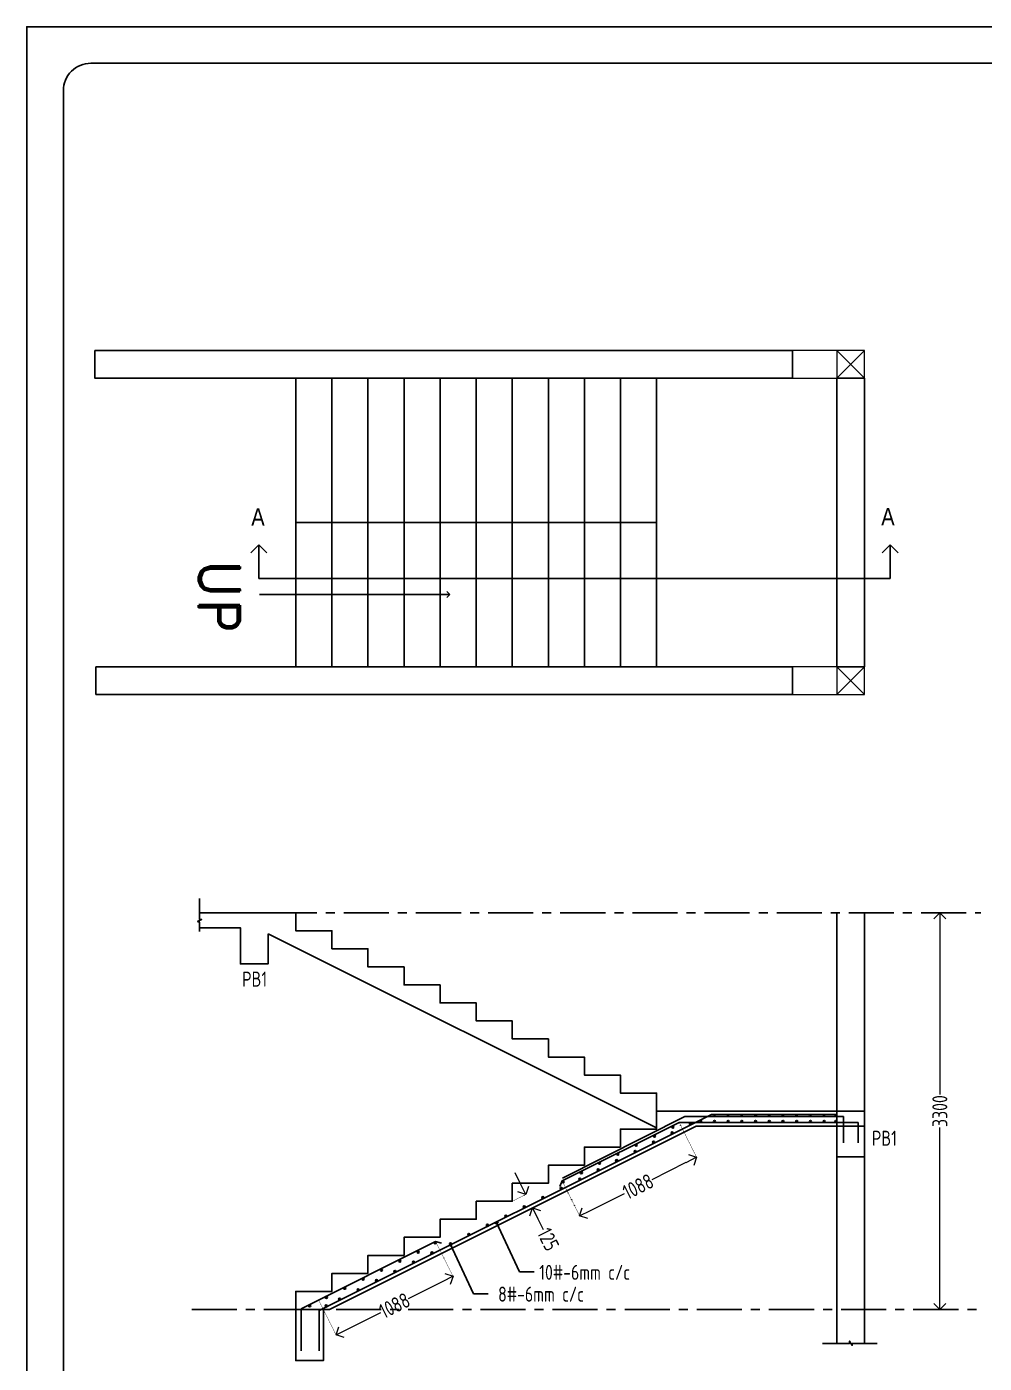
# Model space of a CAD drawing. Header units: inches. Extents: x -605 to 2991212, y -2872845 to 0.
# Drawn here: x 2668625 to 2700475, y -2108598 to -2064120 of the extents above; entities that cross this region are included whole.
import ezdxf

# ---------------------------------------------------------------- set-up
doc = ezdxf.new("R2010")
doc.units = ezdxf.units.IN
doc.header["$LTSCALE"] = 600
doc.header["$MEASUREMENT"] = 0
doc.linetypes.add('CENTERX2', pattern=[4, 2.5, -0.5, 0.5, -0.5])
doc.linetypes.add('DOT2', pattern=[0.125, 0, -0.125])
doc.layers.add('RC BEAM', color=130, linetype='Continuous')
doc.layers.add('SnT-DIMENSION', color=7, linetype='Continuous')
for name, color, linetype, lineweight in [('rDIMension', 1, 'Continuous', 18), ('rRCC 1', 3, 'Continuous', 25), ('rRCC 2', 40, 'Continuous', 15), ('rREINF 1', 1, 'Continuous', 25), ('rREINF 2', 4, 'Continuous', 25), ('rSHEET', 2, 'Continuous', 30), ('TEXT 1', 1, 'Continuous', 0)]:
    doc.layers.add(name, color=color, linetype=linetype, lineweight=lineweight)
doc.styles.add('DIM', font='geniso.shx', dxfattribs={"width": 0.85})
doc.styles.add('MtXpl_Arial_Narrow_1', font='ARIALN.TTF')
doc.styles.add('ROMAND', font='romand.shx')
doc.dimstyles.new('ST-100', dxfattribs={"dimscale": 100, "dimtxt": 2.5, "dimasz": 2, "dimexe": 0.18, "dimexo": 0.0625, "dimgap": 0.2, "dimtad": 0, "dimdec": 0, "dimzin": 0, "dimdsep": 46, "dimtxsty": 'DIM', "dimblk": 'OPEN90', "dimcen": 0.09, "dimclrd": 256, "dimclrt": 7, "dimadec": 0, "dimazin": 0, "dimtfac": 1, "dimtdec": 0, "dimtofl": 0, "dimtmove": 0, "dimatfit": 3, "dimldrblk": 'OPEN90', "dimfxl": 1, "dimtolj": 1, "dimtzin": 0, "dimlwd": -1, "dimarcsym": 0})
doc.dimstyles.new('ST-150', dxfattribs={"dimscale": 75, "dimtxt": 3, "dimasz": 2, "dimexe": 0.18, "dimexo": 0.0625, "dimgap": 0.2, "dimtad": 0, "dimdec": 0, "dimlfac": 2, "dimzin": 0, "dimdsep": 46, "dimtxsty": 'DIM', "dimblk": 'OPEN90', "dimcen": 0.09, "dimclrd": 256, "dimclrt": 7, "dimadec": 0, "dimazin": 0, "dimtfac": 1, "dimtdec": 0, "dimtofl": 0, "dimtmove": 0, "dimatfit": 3, "dimldrblk": 'OPEN90', "dimfxl": 1, "dimtolj": 1, "dimtzin": 0, "dimlwd": -1, "dimarcsym": 0})
doc.dimstyles.new('ST-25', dxfattribs={"dimscale": 100, "dimtxt": 2.5, "dimasz": 2, "dimexe": 0.18, "dimexo": 0.0625, "dimgap": 0.2, "dimtad": 0, "dimdec": 0, "dimlfac": 0.25, "dimzin": 0, "dimdsep": 46, "dimtxsty": 'DIM', "dimblk": 'OPEN90', "dimcen": 0.09, "dimclrd": 256, "dimclrt": 7, "dimadec": 0, "dimazin": 0, "dimtfac": 1, "dimtdec": 0, "dimtofl": 0, "dimtmove": 0, "dimatfit": 3, "dimldrblk": 'OPEN90', "dimfxl": 1, "dimtolj": 1, "dimtzin": 0, "dimlwd": -1, "dimarcsym": 0})

# ---------------------------------------------------------------- blocks, each defined once
blk = doc.blocks.new('_Open90')
at = {"color": 0, "linetype": 'ByBlock', "lineweight": -2}
for p, q in [((0, 0), (-1, 0)), ((-0.5, 0.5), (0, 0)), ((0, 0), (-0.5, -0.5))]:
    blk.add_line(p, q, dxfattribs=at)
blk = doc.blocks.new('*D159')
at = {"layer": 'Defpoints', "color": 0, "linetype": 'ByBlock', "ltscale": 0.1, "transparency": 16777216}
for p in [(2699055, -2093606), (2698997, -2106806), (2699055, -2106806)]:
    blk.add_point(p, dxfattribs=at)
at = {"layer": 'rDIMension', "color": 0, "linetype": 'DOT2', "lineweight": -2, "ltscale": 0.1, "transparency": 16777216}
for p, q in [((2699049, -2093606), (2698979, -2093606)), ((2699049, -2106806), (2698979, -2106806))]:
    blk.add_line(p, q, dxfattribs=at)
at = {"layer": 'rDIMension', "linetype": 'ByBlock', "ltscale": 0.1, "transparency": 16777216}
for p, q in [((2698997, -2094006), (2698997, -2099654)), ((2698997, -2106406), (2698997, -2100757))]:
    blk.add_line(p, q, dxfattribs=at)
at = {"layer": 'rDIMension', "linetype": 'ByBlock', "ltscale": 0.1, "transparency": 16777216, "xscale": 400, "yscale": 400, "zscale": 400}
for p, rotation in [((2698997, -2093606), 90), ((2698997, -2106806), 270)]:
    blk.add_blockref('_Open90', p, dxfattribs=dict(at, rotation=rotation))
at = {"layer": 'rDIMension', "color": 7, "linetype": 'ByBlock', "ltscale": 0.1, "transparency": 16777216, "insert": (2698997, -2100206), "char_height": 500, "attachment_point": 5, "rotation": 90, "style": 'DIM'}
blk.add_mtext('\\A1;3300', dxfattribs=at)
blk = doc.blocks.new('*D160')
at = {"layer": 'Defpoints', "color": 0, "linetype": 'ByBlock', "ltscale": 0.1, "transparency": 16777216}
for p in [(2684775, -2103206), (2684999, -2103653), (2685449, -2103428)]:
    blk.add_point(p, dxfattribs=at)
at = {"layer": 'rDIMension', "linetype": 'ByBlock', "ltscale": 0.1, "transparency": 16777216}
for p, q in [((2685047, -2102623), (2684868, -2102265)), ((2685628, -2103786), (2685807, -2104143))]:
    blk.add_line(p, q, dxfattribs=at)
at = {"layer": 'rDIMension', "color": 0, "linetype": 'DOT2', "lineweight": -2, "ltscale": 0.1, "transparency": 16777216}
for p, q in [((2684781, -2103203), (2685242, -2102972)), ((2685004, -2103650), (2685465, -2103420))]:
    blk.add_line(p, q, dxfattribs=at)
at = {"layer": 'rDIMension', "linetype": 'ByBlock', "ltscale": 0.1, "transparency": 16777216, "xscale": 400, "yscale": 400, "zscale": 400}
for p, rotation in [((2685225, -2102981), 296.5650511768871), ((2685449, -2103428), 116.5650511768871)]:
    blk.add_blockref('_Open90', p, dxfattribs=dict(at, rotation=rotation))
at = {"layer": 'rDIMension', "color": 7, "linetype": 'ByBlock', "ltscale": 0.1, "transparency": 16777216, "insert": (2685972, -2104473), "char_height": 500, "attachment_point": 5, "rotation": 296.5651, "style": 'DIM'}
blk.add_mtext('\\A1;125', dxfattribs=at)
blk = doc.blocks.new('*D161')
at = {"layer": 'Defpoints', "color": 0, "linetype": 'ByBlock', "ltscale": 0.1, "transparency": 16777216}
for p in [(2690328, -2100586), (2690906, -2101743), (2686436, -2102532)]:
    blk.add_point(p, dxfattribs=at)
at = {"layer": 'rDIMension', "color": 0, "linetype": 'DOT2', "lineweight": -2, "ltscale": 0.1, "transparency": 16777216}
for p, q in [((2690331, -2100591), (2690914, -2101759)), ((2686439, -2102537), (2687023, -2103705))]:
    blk.add_line(p, q, dxfattribs=at)
at = {"layer": 'rDIMension', "linetype": 'ByBlock', "ltscale": 0.1, "transparency": 16777216}
for p, q in [((2690549, -2101921), (2689415, -2102488)), ((2687372, -2103510), (2688505, -2102943))]:
    blk.add_line(p, q, dxfattribs=at)
at = {"layer": 'rDIMension', "linetype": 'ByBlock', "ltscale": 0.1, "transparency": 16777216, "xscale": 400, "yscale": 400, "zscale": 400}
for p, rotation in [((2690906, -2101743), 26.56505117708896), ((2687015, -2103689), 206.565051177089)]:
    blk.add_blockref('_Open90', p, dxfattribs=dict(at, rotation=rotation))
at = {"layer": 'rDIMension', "color": 7, "linetype": 'ByBlock', "ltscale": 0.1, "transparency": 16777216, "insert": (2688960, -2102716), "char_height": 500, "attachment_point": 5, "rotation": 26.5651, "style": 'DIM'}
blk.add_mtext('\\A1;1088', dxfattribs=at)
blk = doc.blocks.new('*D163')
at = {"layer": 'Defpoints', "color": 0, "linetype": 'ByBlock', "ltscale": 0.1, "transparency": 16777216}
for p in [(2682226, -2104547), (2678334, -2106493), (2678912, -2107650)]:
    blk.add_point(p, dxfattribs=at)
at = {"layer": 'rDIMension', "color": 0, "linetype": 'DOT2', "lineweight": -2, "ltscale": 0.1, "transparency": 16777216}
for p, q in [((2682229, -2104553), (2682812, -2105720)), ((2678337, -2106499), (2678920, -2107666))]:
    blk.add_line(p, q, dxfattribs=at)
at = {"layer": 'rDIMension', "linetype": 'ByBlock', "ltscale": 0.1, "transparency": 16777216}
for p, q in [((2682446, -2105883), (2681313, -2106450)), ((2679270, -2107471), (2680403, -2106905))]:
    blk.add_line(p, q, dxfattribs=at)
at = {"layer": 'rDIMension', "linetype": 'ByBlock', "ltscale": 0.1, "transparency": 16777216, "xscale": 400, "yscale": 400, "zscale": 400}
for p, rotation in [((2682804, -2105704), 26.56505117704509), ((2678912, -2107650), 206.565051177045)]:
    blk.add_blockref('_Open90', p, dxfattribs=dict(at, rotation=rotation))
at = {"layer": 'rDIMension', "color": 7, "linetype": 'ByBlock', "ltscale": 0.1, "transparency": 16777216, "insert": (2680858, -2106677), "char_height": 500, "attachment_point": 5, "rotation": 26.5651, "style": 'DIM'}
blk.add_mtext('\\A1;1088', dxfattribs=at)

msp = doc.modelspace()

# ---------------------------------------------------------------- hatches: boundary and pattern name
at = {"layer": 'rREINF 2'}
h = msp.add_hatch(color=256, dxfattribs=at)
h.dxf.hatch_style = 1
h.paths.add_polyline_path([(2690734.6, -2100626, 1), (2690665.9, -2100626, 1)])
h = msp.add_hatch(color=256, dxfattribs=at)
h.dxf.hatch_style = 1
h.paths.add_polyline_path([(2691081, -2100551.4, 1), (2691012.3, -2100551.4, 1)])
h = msp.add_hatch(color=256, dxfattribs=at)
h.dxf.hatch_style = 1
h.paths.add_polyline_path([(2691536.8, -2100351.1, 1), (2691468.1, -2100351.1, 1)])
h = msp.add_hatch(color=256, dxfattribs=at)
h.dxf.hatch_style = 1
h.paths.add_polyline_path([(2691536.8, -2100551.4, 1), (2691468.1, -2100551.4, 1)])
h = msp.add_hatch(color=256, dxfattribs=at)
h.dxf.hatch_style = 1
h.paths.add_polyline_path([(2691992.6, -2100351.1, 1), (2691923.9, -2100351.1, 1)])
h = msp.add_hatch(color=256, dxfattribs=at)
h.dxf.hatch_style = 1
h.paths.add_polyline_path([(2691992.6, -2100551.4, 1), (2691923.9, -2100551.4, 1)])
h = msp.add_hatch(color=256, dxfattribs=at)
h.dxf.hatch_style = 1
h.paths.add_polyline_path([(2692448.4, -2100351.1, 1), (2692379.7, -2100351.1, 1)])
h = msp.add_hatch(color=256, dxfattribs=at)
h.dxf.hatch_style = 1
h.paths.add_polyline_path([(2692448.4, -2100551.4, 1), (2692379.7, -2100551.4, 1)])
h = msp.add_hatch(color=256, dxfattribs=at)
h.dxf.hatch_style = 1
h.paths.add_polyline_path([(2692904.2, -2100351.1, 1), (2692835.4, -2100351.1, 1)])
h = msp.add_hatch(color=256, dxfattribs=at)
h.dxf.hatch_style = 1
h.paths.add_polyline_path([(2692904.2, -2100551.4, 1), (2692835.4, -2100551.4, 1)])
h = msp.add_hatch(color=256, dxfattribs=at)
h.dxf.hatch_style = 1
h.paths.add_polyline_path([(2693360, -2100351.1, 1), (2693291.2, -2100351.1, 1)])
h = msp.add_hatch(color=256, dxfattribs=at)
h.dxf.hatch_style = 1
h.paths.add_polyline_path([(2693360, -2100551.4, 1), (2693291.2, -2100551.4, 1)])
h = msp.add_hatch(color=256, dxfattribs=at)
h.dxf.hatch_style = 1
h.paths.add_polyline_path([(2693815.8, -2100351.1, 1), (2693747, -2100351.1, 1)])
h = msp.add_hatch(color=256, dxfattribs=at)
h.dxf.hatch_style = 1
h.paths.add_polyline_path([(2693815.8, -2100551.4, 1), (2693747, -2100551.4, 1)])
h = msp.add_hatch(color=256, dxfattribs=at)
h.dxf.hatch_style = 1
h.paths.add_polyline_path([(2694271.6, -2100351.1, 1), (2694202.8, -2100351.1, 1)])
h = msp.add_hatch(color=256, dxfattribs=at)
h.dxf.hatch_style = 1
h.paths.add_polyline_path([(2694271.6, -2100551.4, 1), (2694202.8, -2100551.4, 1)])
h = msp.add_hatch(color=256, dxfattribs=at)
h.dxf.hatch_style = 1
h.paths.add_polyline_path([(2694727.4, -2100351.1, 1), (2694658.6, -2100351.1, 1)])
h = msp.add_hatch(color=256, dxfattribs=at)
h.dxf.hatch_style = 1
h.paths.add_polyline_path([(2694727.4, -2100551.4, 1), (2694658.6, -2100551.4, 1)])
h = msp.add_hatch(color=256, dxfattribs=at)
h.dxf.hatch_style = 1
h.paths.add_polyline_path([(2695183.2, -2100351.1, 1), (2695114.4, -2100351.1, 1)])
h = msp.add_hatch(color=256, dxfattribs=at)
h.dxf.hatch_style = 1
h.paths.add_polyline_path([(2695183.2, -2100551.4, 1), (2695114.4, -2100551.4, 1)])
h = msp.add_hatch(color=256, dxfattribs=at)
h.dxf.hatch_style = 1
h.paths.add_polyline_path([(2695572.2, -2100351.1, 1), (2695503.5, -2100351.1, 1)])
h = msp.add_hatch(color=256, dxfattribs=at)
h.dxf.hatch_style = 1
h.paths.add_polyline_path([(2695572.2, -2100551.4, 1), (2695503.5, -2100551.4, 1)])
h = msp.add_hatch(color=256, dxfattribs=at)
h.dxf.hatch_style = 1
h.paths.add_polyline_path([(2689541.8, -2101038.7, 1), (2689473.1, -2101038.7, 1)])
h = msp.add_hatch(color=256, dxfattribs=at)
h.dxf.hatch_style = 1
h.paths.add_polyline_path([(2690125.6, -2100934.2, 1), (2690056.8, -2100934.2, 1)])
h = msp.add_hatch(color=256, dxfattribs=at)
h.dxf.hatch_style = 1
h.paths.add_polyline_path([(2690152.5, -2100738.2, 1), (2690083.8, -2100738.2, 1)])
h = msp.add_hatch(color=256, dxfattribs=at)
h.dxf.hatch_style = 1
h.paths.add_polyline_path([(2688896.7, -2101548.6, 1), (2688828, -2101548.6, 1)])
h = msp.add_hatch(color=256, dxfattribs=at)
h.dxf.hatch_style = 1
h.paths.add_polyline_path([(2688931.1, -2101339.1, 1), (2688862.3, -2101339.1, 1)])
h = msp.add_hatch(color=256, dxfattribs=at)
h.dxf.hatch_style = 1
h.paths.add_polyline_path([(2689511.2, -2101241.4, 1), (2689442.4, -2101241.4, 1)])
h = msp.add_hatch(color=256, dxfattribs=at)
h.dxf.hatch_style = 1
h.paths.add_polyline_path([(2687709.6, -2101939.9, 1), (2687640.8, -2101939.9, 1)])
h = msp.add_hatch(color=256, dxfattribs=at)
h.dxf.hatch_style = 1
h.paths.add_polyline_path([(2688282.3, -2101855.8, 1), (2688213.6, -2101855.8, 1)])
h = msp.add_hatch(color=256, dxfattribs=at)
h.dxf.hatch_style = 1
h.paths.add_polyline_path([(2688320.3, -2101639.5, 1), (2688251.6, -2101639.5, 1)])
h = msp.add_hatch(color=256, dxfattribs=at)
h.dxf.hatch_style = 1
h.paths.add_polyline_path([(2687053.5, -2102470.2, 1), (2686984.8, -2102470.2, 1)])
h = msp.add_hatch(color=256, dxfattribs=at)
h.dxf.hatch_style = 1
h.paths.add_polyline_path([(2687106.6, -2102255.9, 1), (2687037.9, -2102255.9, 1)])
h = msp.add_hatch(color=256, dxfattribs=at)
h.dxf.hatch_style = 1
h.paths.add_polyline_path([(2687667.9, -2102163, 1), (2687599.2, -2102163, 1)])
h = msp.add_hatch(color=256, dxfattribs=at)
h.dxf.hatch_style = 1
h.paths.add_polyline_path([(2686439.1, -2102777.4, 1), (2686370.4, -2102777.4, 1)])
h = msp.add_hatch(color=256, dxfattribs=at)
h.dxf.hatch_style = 1
h.paths.add_polyline_path([(2686495.9, -2102556.4, 1), (2686427.1, -2102556.4, 1)])
h = msp.add_hatch(color=256, dxfattribs=at)
h.dxf.hatch_style = 1
h.paths.add_polyline_path([(2685824.7, -2103084.6, 1), (2685756, -2103084.6, 1)])
h = msp.add_hatch(color=256, dxfattribs=at)
h.dxf.hatch_style = 1
h.paths.add_polyline_path([(2684595.9, -2103699, 1), (2684527.2, -2103699, 1)])
h = msp.add_hatch(color=256, dxfattribs=at)
h.dxf.hatch_style = 1
h.paths.add_polyline_path([(2685210.3, -2103391.8, 1), (2685141.6, -2103391.8, 1)])
h = msp.add_hatch(color=256, dxfattribs=at)
h.dxf.hatch_style = 1
h.paths.add_polyline_path([(2683981.5, -2104006.2, 1), (2683912.8, -2104006.2, 1)])
h = msp.add_hatch(color=256, dxfattribs=at)
h.dxf.hatch_style = 1
h.paths.add_polyline_path([(2682245.7, -2104592.9, 1), (2682177, -2104592.9, 1)])
h = msp.add_hatch(color=256, dxfattribs=at)
h.dxf.hatch_style = 1
h.paths.add_polyline_path([(2682752.7, -2104620.6, 1), (2682684, -2104620.6, 1)])
h = msp.add_hatch(color=256, dxfattribs=at)
h.dxf.hatch_style = 1
h.paths.add_polyline_path([(2683367.1, -2104313.4, 1), (2683298.4, -2104313.4, 1)])
h = msp.add_hatch(color=256, dxfattribs=at)
h.dxf.hatch_style = 1
h.paths.add_polyline_path([(2681678.8, -2104900.8, 1), (2681610.1, -2104900.8, 1)])
h = msp.add_hatch(color=256, dxfattribs=at)
h.dxf.hatch_style = 1
h.paths.add_polyline_path([(2682138.3, -2104927.8, 1), (2682069.5, -2104927.8, 1)])
h = msp.add_hatch(color=256, dxfattribs=at)
h.dxf.hatch_style = 1
h.paths.add_polyline_path([(2680457.3, -2105501.7, 1), (2680388.6, -2105501.7, 1)])
h = msp.add_hatch(color=256, dxfattribs=at)
h.dxf.hatch_style = 1
h.paths.add_polyline_path([(2680909.5, -2105542.2, 1), (2680840.7, -2105542.2, 1)])
h = msp.add_hatch(color=256, dxfattribs=at)
h.dxf.hatch_style = 1
h.paths.add_polyline_path([(2681068.1, -2105201.2, 1), (2680999.3, -2105201.2, 1)])
h = msp.add_hatch(color=256, dxfattribs=at)
h.dxf.hatch_style = 1
h.paths.add_polyline_path([(2681523.9, -2105235, 1), (2681455.1, -2105235, 1)])
h = msp.add_hatch(color=256, dxfattribs=at)
h.dxf.hatch_style = 1
h.paths.add_polyline_path([(2679846.6, -2105802.1, 1), (2679777.9, -2105802.1, 1)])
h = msp.add_hatch(color=256, dxfattribs=at)
h.dxf.hatch_style = 1
h.paths.add_polyline_path([(2680295.1, -2105849.4, 1), (2680226.3, -2105849.4, 1)])
h = msp.add_hatch(color=256, dxfattribs=at)
h.dxf.hatch_style = 1
h.paths.add_polyline_path([(2678625.1, -2106403, 1), (2678556.4, -2106403, 1)])
h = msp.add_hatch(color=256, dxfattribs=at)
h.dxf.hatch_style = 1
h.paths.add_polyline_path([(2679066.2, -2106463.9, 1), (2678997.5, -2106463.9, 1)])
h = msp.add_hatch(color=256, dxfattribs=at)
h.dxf.hatch_style = 1
h.paths.add_polyline_path([(2679235.8, -2106102.5, 1), (2679167.1, -2106102.5, 1)])
h = msp.add_hatch(color=256, dxfattribs=at)
h.dxf.hatch_style = 1
h.paths.add_polyline_path([(2679680.7, -2106156.7, 1), (2679611.9, -2106156.7, 1)])
h = msp.add_hatch(color=256, dxfattribs=at)
h.dxf.hatch_style = 1
h.paths.add_polyline_path([(2678069.3, -2106688.7, 1), (2678000.5, -2106688.7, 1)])
h = msp.add_hatch(color=256, dxfattribs=at)
h.dxf.hatch_style = 1
h.paths.add_polyline_path([(2678619.1, -2106691.9, 1), (2678550.4, -2106691.9, 1)])

# ---------------------------------------------------------------- linework, layer by layer
at = {"color": 8, "linetype": 'ByBlock'}
for p, q in [((2677574.9, -2080617.8), (2677574.9, -2075817.8)), ((2678774.9, -2080617.8), (2678774.9, -2075817.8)), ((2679974.9, -2080617.8), (2679974.9, -2075817.8)), ((2681174.9, -2080617.8), (2681174.9, -2075817.8)), ((2682374.9, -2080617.8), (2682374.9, -2075817.8)), ((2683574.9, -2080617.8), (2683574.9, -2075817.8)), ((2684774.9, -2080617.8), (2684774.9, -2075817.8)), ((2685974.9, -2080617.8), (2685974.9, -2075817.8)), ((2687174.9, -2080617.8), (2687174.9, -2075817.8)), ((2688374.9, -2080617.8), (2688374.9, -2075817.8)), ((2689574.9, -2080617.8), (2689574.9, -2075817.8)), ((2695574.9, -2085417.8), (2695574.9, -2075817.8)), ((2677574.9, -2080617.8), (2677574.9, -2085417.8)), ((2689574.9, -2080617.8), (2677574.9, -2080617.8)), ((2678774.9, -2080617.8), (2678774.9, -2085417.8)), ((2679974.9, -2080617.8), (2679974.9, -2085417.8)), ((2681174.9, -2080617.8), (2681174.9, -2085417.8)), ((2682374.9, -2080617.8), (2682374.9, -2085417.8)), ((2683574.9, -2080617.8), (2683574.9, -2085417.8)), ((2684774.9, -2080617.8), (2684774.9, -2085417.8)), ((2685974.9, -2080617.8), (2685974.9, -2085417.8)), ((2687174.9, -2080617.8), (2687174.9, -2085417.8)), ((2688374.9, -2080617.8), (2688374.9, -2085417.8)), ((2689574.9, -2080617.8), (2689574.9, -2085417.8))]:
    msp.add_line(p, q, dxfattribs=at)
at = {"color": 1, "linetype": 'ByBlock'}
for points in [[(2670894.9, -2074897.8), (2694094.9, -2074897.8), (2694094.9, -2075817.8), (2670894.9, -2075817.8)], [(2695574.9, -2075817.8), (2696494.9, -2075817.8), (2696494.9, -2085417.8), (2695574.9, -2085417.8)], [(2670926.6, -2085417.8), (2694094.9, -2085417.8), (2694094.9, -2086337.8), (2670926.6, -2086337.8)]]:
    msp.add_lwpolyline(points, close=True, dxfattribs=at)
for points in [[(2674371.4, -2093130.7), (2674371.4, -2093828.7), (2674440.5, -2093828.7), (2674306.8, -2093895.3), (2674371.4, -2093922.6), (2674371.4, -2094227.6)], [(2691402.8, -2100316.7), (2678346.4, -2106844.9)], [(2686436.1, -2102531.7), (2690328, -2100585.8)], [(2695797.7, -2100387.5), (2690516.7, -2100387.5), (2686450.9, -2102438.5)], [(2696284.7, -2100585.8), (2690328, -2100585.8)], [(2691402.8, -2100316.7), (2695574.9, -2100316.7)], [(2695797.7, -2100387.5), (2695797.7, -2101257.8)], [(2696284.7, -2100585.8), (2696284.7, -2101257.8)], [(2686436.1, -2102531.7), (2686361.6, -2102718)], [(2677747.7, -2106786.5), (2682225.8, -2104547.4)], [(2682225.8, -2104547.4), (2682419.5, -2104599.6)], [(2677747.7, -2106786.5), (2677747.7, -2108184.7)], [(2678346.4, -2108184.7), (2678346.4, -2106844.9)]]:
    msp.add_lwpolyline(points, dxfattribs=at)
at = {"color": 8, "linetype": 'CENTERX2'}
for points in [[(2674371.4, -2093605.8), (2700361.8, -2093605.8)], [(2674114.4, -2106805.8), (2700361.8, -2106805.8)]]:
    msp.add_lwpolyline(points, dxfattribs=at)
at = {"color": 2, "linetype": 'ByBlock'}
for points in [[(2674371.4, -2093605.8), (2676654.9, -2093605.8)], [(2677574.9, -2106805.8), (2677574.9, -2106205.8), (2678774.9, -2106205.8), (2678774.9, -2105605.8), (2679974.9, -2105605.8), (2679974.9, -2105005.8), (2681174.9, -2105005.8), (2681174.9, -2104405.8), (2682374.9, -2104405.8), (2682374.9, -2103805.8), (2683574.9, -2103805.8), (2683574.9, -2103205.8), (2684774.9, -2103205.8), (2684774.9, -2102605.8), (2685974.9, -2102605.8), (2685974.9, -2102005.8), (2687174.9, -2102005.8), (2687174.9, -2101405.8), (2688374.9, -2101405.8), (2688374.9, -2100805.8), (2689574.9, -2100805.8), (2689574.9, -2099605.8), (2688374.9, -2099605.8), (2688374.9, -2099005.8), (2687174.9, -2099005.8), (2687174.9, -2098405.8), (2685974.9, -2098405.8), (2685974.9, -2097805.8), (2684774.9, -2097805.8), (2684774.9, -2097205.8), (2683574.9, -2097205.8), (2683574.9, -2096605.8), (2682374.9, -2096605.8), (2682374.9, -2096005.8), (2681174.9, -2096005.8), (2681174.9, -2095405.8), (2679974.9, -2095405.8), (2679974.9, -2094805.8), (2678774.9, -2094805.8), (2678774.9, -2094205.8), (2677574.9, -2094205.8), (2677574.9, -2093605.8), (2676654.9, -2093605.8)], [(2674371.4, -2094105.8), (2675734.9, -2094105.8), (2675734.9, -2094205.8)], [(2689574.9, -2100764.8), (2676654.9, -2094304.8)], [(2689574.9, -2100205.8), (2696494.9, -2100205.8)], [(2690892.9, -2100705.8), (2678692.9, -2106805.8), (2678494.9, -2106805.8)], [(2690892.9, -2100705.8), (2696476.6, -2100705.8)]]:
    msp.add_lwpolyline(points, dxfattribs=at)
at = {"color": 4, "linetype": 'ByBlock'}
for points in [[(2695574.9, -2093605.8), (2695574.9, -2107934.6)], [(2696494.9, -2093605.8), (2696494.9, -2107934.6)], [(2675734.9, -2094105.8), (2675734.9, -2095305.8), (2676654.9, -2095305.8), (2676654.9, -2094304.8)], [(2695090.2, -2107934.6), (2695993.8, -2107934.6), (2695993.8, -2107857.7), (2696082.4, -2108006.1), (2696082.4, -2107934.6), (2696917.6, -2107934.6)]]:
    msp.add_lwpolyline(points, dxfattribs=at)
for points in [[(2695574.9, -2100205.8), (2695574.9, -2101725.8), (2696494.9, -2101725.8), (2696494.9, -2100205.8)], [(2677574.9, -2106805.8), (2677574.9, -2108505.8), (2678494.9, -2108505.8), (2678494.9, -2106805.8)]]:
    msp.add_lwpolyline(points, close=True, dxfattribs=at)
at = {"layer": 'RC BEAM', "color": 1}
for p, q in [((2676342, -2081356.8), (2676076, -2081622.9)), ((2676342, -2082481.1), (2676342, -2081356.8)), ((2676342, -2081356.8), (2676608.1, -2081622.9)), ((2697346.3, -2081356.8), (2697080.3, -2081622.9)), ((2697346.3, -2082481.1), (2697346.3, -2081356.8)), ((2697346.3, -2081356.8), (2697612.4, -2081622.9)), ((2676342, -2082481.1), (2697346.3, -2082481.1))]:
    msp.add_line(p, q, dxfattribs=at)
at = {"layer": 'rRCC 2', "color": 6}
for p, q in [((2696494.9, -2074897.8), (2695574.9, -2075817.8)), ((2696494.9, -2075817.8), (2695574.9, -2074897.8)), ((2696494.9, -2085417.8), (2695574.9, -2086337.8)), ((2696494.9, -2086337.8), (2695574.9, -2085417.8))]:
    msp.add_line(p, q, dxfattribs=at)
for points in [[(2696494.9, -2075817.8), (2696494.9, -2074897.8), (2694094.9, -2074897.8), (2694094.9, -2075817.8)], [(2696494.9, -2074897.8), (2695574.9, -2074897.8), (2695574.9, -2075817.8), (2696494.9, -2075817.8)], [(2696494.9, -2086337.8), (2696494.9, -2085417.8), (2694094.9, -2085417.8), (2694094.9, -2086337.8)], [(2696494.9, -2085417.8), (2695574.9, -2085417.8), (2695574.9, -2086337.8), (2696494.9, -2086337.8)]]:
    msp.add_lwpolyline(points, close=True, dxfattribs=at)
at = {"layer": 'rREINF 2'}
for centre in [(2690700.2, -2100626), (2691046.6, -2100551.4), (2691502.4, -2100351.1), (2691502.4, -2100551.4), (2691958.2, -2100351.1), (2691958.2, -2100551.4), (2692414, -2100351.1), (2692414, -2100551.4), (2692869.8, -2100351.1), (2692869.8, -2100551.4), (2693325.6, -2100351.1), (2693325.6, -2100551.4), (2693781.4, -2100351.1), (2693781.4, -2100551.4), (2694237.2, -2100351.1), (2694237.2, -2100551.4), (2694693, -2100351.1), (2694693, -2100551.4), (2695148.8, -2100351.1), (2695148.8, -2100551.4), (2695537.8, -2100351.1), (2695537.8, -2100551.4), (2689507.4, -2101038.7), (2690091.2, -2100934.2), (2690118.2, -2100738.2), (2688862.4, -2101548.6), (2688896.7, -2101339.1), (2689476.8, -2101241.4), (2687675.2, -2101939.9), (2688248, -2101855.8), (2688285.9, -2101639.5), (2687019.2, -2102470.2), (2687072.2, -2102255.9), (2687633.6, -2102163), (2686404.8, -2102777.4), (2686461.5, -2102556.4), (2685790.4, -2103084.6), (2684561.5, -2103699), (2685175.9, -2103391.8), (2683947.1, -2104006.2), (2682211.4, -2104592.9), (2682718.3, -2104620.6), (2683332.7, -2104313.4), (2681644.4, -2104900.8), (2682103.9, -2104927.8), (2680423, -2105501.7), (2680875.1, -2105542.2), (2681033.7, -2105201.2), (2681489.5, -2105235), (2679812.2, -2105802.1), (2680260.7, -2105849.4), (2678590.7, -2106403), (2679031.9, -2106463.9), (2679201.5, -2106102.5), (2679646.3, -2106156.7), (2678034.9, -2106688.7), (2678584.8, -2106691.9)]:
    msp.add_circle(centre, 34.4, dxfattribs=at)
at = {"layer": 'rSHEET'}
msp.add_lwpolyline([(2668624.6, -2154515.2), (2796469.1, -2154515.2), (2796469.1, -2064120), (2668624.6, -2064120)], close=True, dxfattribs=at)
msp.add_lwpolyline([(2670755.3, -2153299.9), (2794338.3, -2153299.9, 0.4142136), (2795251.5, -2152386.7), (2795251.5, -2066248.5, 0.4142136), (2794338.3, -2065335.3), (2670755.3, -2065335.3, 0.4142136), (2669842.2, -2066248.5), (2669842.2, -2152386.7, 0.4142136)], format="xyb", close=True, dxfattribs=at)

# ---------------------------------------------------------------- texts
at = {"layer": 'rRCC 1', "color": 7, "char_height": 500, "attachment_point": 6, "style": 'DIM'}
for s, insert in [('\\A1;PB1', (2676621.1, -2095814.8)), ('\\A1;PB1', (2697569.6, -2101109)), ('\\A1;10#-6mm c/c', (2688692.8, -2105571.2)), ('\\A1;8#-6mm c/c', (2687160.4, -2106298))]:
    msp.add_mtext(s, dxfattribs=dict(at, insert=insert))
at = {"layer": 'SnT-DIMENSION', "linetype": 'ByBlock', "insert": (2675712.6, -2081852.7), "char_height": 1364.61, "width": 30468.908, "attachment_point": 1, "rotation": 270, "style": 'ROMAND'}
msp.add_mtext('\\A1;UP', dxfattribs=at)
at = {"layer": 'TEXT 1', "style": 'MtXpl_Arial_Narrow_1'}
for p in [(2676093.9, -2080725.3), (2697048.5, -2080715.7)]:
    msp.add_text('A', height=583.2, dxfattribs=at).set_placement(p)

# ---------------------------------------------------------------- dimensions: what is measured, and where the dimension line sits
at = {"layer": 'rDIMension', "color": 1, "linetype": 'ByBlock', "ltscale": 0.1}
dim = msp.add_linear_dim(base=(2698996.7, -2106805.8), p1=(2699055.2, -2093605.8), p2=(2699055.2, -2106805.8), angle=90, dimstyle='ST-25', override={"dimtxt": 5, "dimasz": 4}, dxfattribs=at)
dim.commit()
dim.dimension.update_dxf_attribs({"geometry": '*D159', "text_midpoint": (2698996.7, -2100205.8)})
for p1, p2, distance, picture, middle in [((2686436.1, -2102531.7), (2690328, -2100585.8), -1293.4, '*D161', (2688960.4, -2102715.6)), ((2682225.8, -2104547.4), (2678333.9, -2106493.4), 1293.4, '*D163', (2680858.3, -2106677.2))]:
    dim = msp.add_aligned_dim(p1=p1, p2=p2, distance=distance, dimstyle='ST-25', override={"dimtxt": 5, "dimasz": 4}, dxfattribs=at)
    dim.commit()
    dim.dimension.update_dxf_attribs({"geometry": picture, "text_midpoint": middle})
dim = msp.add_linear_dim(base=(2685449, -2103427.8), p1=(2684774.9, -2103205.8), p2=(2684998.5, -2103653), angle=296.56505, dimstyle='ST-25', override={"dimtxt": 5, "dimasz": 4}, dxfattribs=at)
dim.commit()
dim.dimension.update_dxf_attribs({"geometry": '*D160', "text_midpoint": (2685971.7, -2104473.2), "dimtype": 161})

# ---------------------------------------------------------------- leaders
at = {"color": 1, "linetype": 'ByBlock'}
msp.add_leader([(2682694.9, -2083017.8), (2676366.9, -2083017.8)], dimstyle='ST-100', override={"dimtxt": 4, "dimexe": 0, "dimexo": 0, "dimfxl": 2, "dimfxlon": 1, "dimtfillclr": 256, "dimarcsym": 1}, dxfattribs=at)
at = {"layer": 'rREINF 1', "annotation_type": 0, "has_hookline": 1, "hookline_direction": 0}
for points, text_width in [([(2684244.9, -2103895.7), (2685018.4, -2105558.9), (2685507.8, -2105558.9)], 3102.5), ([(2682712.4, -2104622.5), (2683485.9, -2106285.7), (2683975.3, -2106285.7)], 2890)]:
    msp.add_leader(points, dimstyle='ST-150', override={"dimasz": 1.5}, dxfattribs=dict(at, text_width=text_width))

doc.saveas('drawing.dxf')
